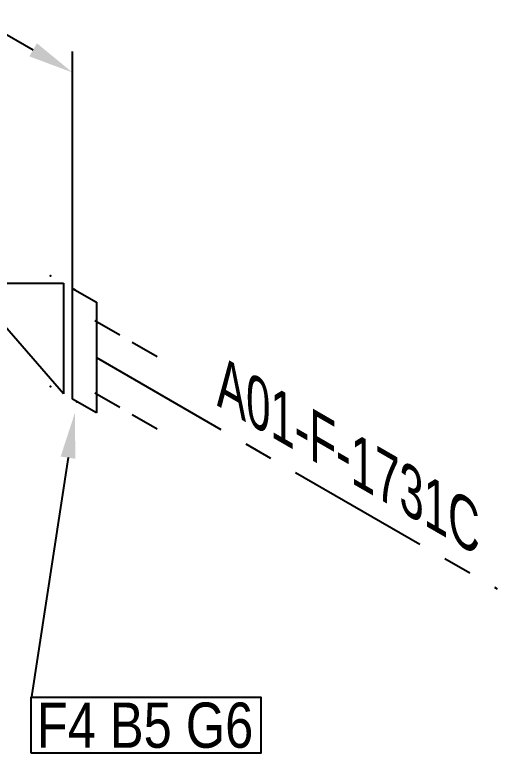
# Model space of a CAD drawing. Header units: millimetres. Extents: x 0 to 594, y 0 to 420.
# Drawn here: x 228.75 to 255.4, y 319.45 to 360.28 of the extents above; entities that cross this region are included whole.
import ezdxf
from ezdxf import colors
from ezdxf.entities.mleader import LeaderData, LeaderLine
from ezdxf.enums import TextEntityAlignment as Align
from ezdxf.math import Vec2, Vec3

# ---------------------------------------------------------------- set-up
doc = ezdxf.new("R2010")
doc.units = ezdxf.units.MM
doc.header["$LTSCALE"] = 0.25
doc.linetypes.add('CENTER', pattern=[50.8, 31.75, -6.35, 6.35, -6.35])
doc.linetypes.add('DASHED2', pattern=[9.525, 6.35, -3.175])
for name, color, linetype in [('기기', 6, 'Continuous'), ('밸브', 4, 'Continuous'), ('연속', 7, 'DASHED2'), ('열 추적 선', 7, 'CENTER'), ('주석', 7, 'Continuous'), ('치수', 1, 'Continuous')]:
    doc.layers.add(name, color=color, linetype=linetype)
doc.styles.add('AdskIsoAnnotation', font='arial.ttf', dxfattribs={"width": 0.8, "height": 1})
doc.styles.add('AdskIsoMetric', font='arial.ttf', dxfattribs={"width": 0.8, "height": 2.5})
doc.styles.add('AdskIsoMetric-30', font='arial.ttf', dxfattribs={"width": 0.8, "height": 2.5})
doc.styles.get("Standard").update_dxf_attribs({"font": 'arial.ttf'})
doc.dimstyles.new('AdskIsoMetric', dxfattribs={"dimtxt": 2.5, "dimasz": 2.5, "dimexe": 1, "dimexo": 2, "dimgap": 0.8, "dimtad": 1, "dimdec": 0, "dimrnd": 1, "dimzin": 0, "dimdsep": 46, "dimtxsty": 'AdskIsoMetric', "dimcen": 0, "dimclrt": 7, "dimadec": 0, "dimazin": 0, "dimtfac": 1, "dimtdec": 0, "dimtmove": 1, "dimatfit": 3, "dimfxl": 0, "dimfrac": 2, "dimtolj": 1, "dimtzin": 0, "dimarcsym": 0})

# ---------------------------------------------------------------- blocks, each defined once
blk = doc.blocks.new('플랜지-2-IsoRight')
at = {"color": 0, "linetype": 'ByBlock', "lineweight": -2}
blk.add_wipeout([(0.0442, -0.2296), (-0.0442, -0.1786), (-0.0442, 0.2296), (0.0442, 0.1786)], dxfattribs=at)
at = {"color": 0, "linetype": 'ByBlock', "lineweight": -2, "extrusion": (-0.707107, -0.408248, 0.57735)}
for p, q in [((-0.0442, -0.1786), (-0.0442, 0.2296)), ((-0.0442, 0.2296), (0.0442, 0.1786)), ((0.0442, 0.1786), (0.0442, -0.2296)), ((0.0442, -0.2296), (-0.0442, -0.1786))]:
    blk.add_line(p, q, dxfattribs=at)
at = {"color": 0, "linetype": 'ByBlock', "lineweight": -2}
blk.add_wipeout([(0.0442, -0.2296), (-0.0442, -0.1786), (-0.0442, 0.2296), (0.0442, 0.1786)], dxfattribs=at)
at = {"color": 0, "linetype": 'ByBlock', "lineweight": -2, "extrusion": (-0.707107, -0.408248, 0.57735)}
for p, q in [((-0.0442, -0.1786), (-0.0442, 0.2296)), ((-0.0442, 0.2296), (0.0442, 0.1786)), ((0.0442, 0.1786), (0.0442, -0.2296)), ((0.0442, -0.2296), (-0.0442, -0.1786))]:
    blk.add_line(p, q, dxfattribs=at)
blk = doc.blocks.new('개스킷-2-IsoRight')
at = {"color": 0, "linetype": 'ByBlock', "lineweight": -2, "extrusion": (-1, 0, 0)}
for p in [(-0.0529, 0.2347), (0.0442, 0.1786), (-0.0442, -0.1786), (0.0442, -0.2296)]:
    blk.add_point(p, dxfattribs=at)
blk = doc.blocks.new('볼 밸브-2-IsoRight')
at = {"color": 0, "linetype": 'ByBlock', "lineweight": -2, "extrusion": (-0.707107, -0.408248, 0.57735)}
for p, q in [((-0.3536, 0), (-0.3536, 0.4082)), ((-0.3536, 0.4082), (-0.1006, 0.1163)), ((-0.1006, -0.0002), (-0.3536, 0)), ((0.3536, 0), (0.1007, -0.0001)), ((0.3536, -0.4082), (0.3536, 0)), ((0.1125, -0.065), (0.1125, -0.065)), ((0.1006, -0.1163), (0.3536, -0.4082))]:
    blk.add_line(p, q, dxfattribs=at)
at = {"linetype": 'ByBlock'}
for start_param, end_param in [(-2.356194, 0.785398), (0.785398, 3.926991)]:
    blk.add_ellipse((0, 0), major_axis=(-0.0796, 0.1378), ratio=0.57735, start_param=start_param, end_param=end_param, dxfattribs=at)
blk = doc.blocks.new('*D63')
at = {"layer": 'Defpoints', "color": 0}
for p in [(231.933, 357.089), (214.207, 352.324), (231.933, 342.089)]:
    blk.add_point(p, dxfattribs=at)
at = {"layer": '치수', "color": 0, "lineweight": -2}
for p, q in [((214.207, 354.633), (214.207, 368.478)), ((216.372, 366.074), (229.768, 358.339)), ((231.933, 344.399), (231.933, 358.244))]:
    blk.add_line(p, q, dxfattribs=at)
at = {"layer": '치수', "color": 0}
for points in [[(216.581, 366.434), (216.164, 365.713), (214.207, 367.324)], [(229.977, 358.7), (229.56, 357.978), (231.933, 357.089)]]:
    blk.add_solid(points, dxfattribs=at)
at = {"layer": '치수', "color": 7, "insert": (223.834, 364.383), "char_height": 2.5, "attachment_point": 5, "rotation": 330, "style": 'AdskIsoMetric-30'}
blk.add_mtext('\\A1;833', dxfattribs=at)
blk = doc.blocks.new('AnnoRect')
at = {"color": 0, "linetype": 'ByBlock', "lineweight": -2}
blk.add_wipeout([(-0.8095, -0.6), (-0.8095, 0.6), (0.8095, 0.6), (0.8095, -0.6)], dxfattribs=at)
blk.add_lwpolyline([(-0.8095, -0.6), (-0.8095, 0.6), (0.8095, 0.6), (0.8095, -0.6)], close=True, dxfattribs=at)
at = {"color": 0, "linetype": 'ByBlock', "lineweight": -2, "style": 'AdskIsoAnnotation', "width": 0.8}
blk.add_attdef('XX', text='', height=1, dxfattribs=at).set_placement((0, 0), align=Align.MIDDLE_CENTER)

msp = doc.modelspace()

# ---------------------------------------------------------------- block references
at = {"layer": '밸브', "xscale": 15, "yscale": 15, "zscale": 15, "rotation": 180.0000000055176}
msp.add_blockref('볼 밸브-2-IsoRight', (226.1405, 345.4339), dxfattribs=at)
at = {"layer": '연속', "xscale": 15, "yscale": 15, "zscale": 15, "rotation": 180.0000000057356}
msp.add_blockref('플랜지-2-IsoRight', (232.5964, 341.7066), dxfattribs=at)

# ---------------------------------------------------------------- texts
at = {"layer": '기기', "style": 'AdskIsoMetric-30', "oblique": 330, "width": 0.8}
msp.add_text('A01-F-1731C', height=2.5, rotation=330, dxfattribs=at).set_placement((239.9157, 338.6789))

# ---------------------------------------------------------------- next in the draw order: linework, layer by layer
at = {"layer": '연속'}
for points in [[(233.1729, 343.3737), (236.8574, 341.2465)], [(233.1729, 339.3737), (236.8574, 337.2465)]]:
    msp.add_lwpolyline(points, dxfattribs=at)
at = {"layer": '열 추적 선', "color": 1}
msp.add_line((233.2593, 341.3238), (255.4033, 328.539), dxfattribs=at)

# ---------------------------------------------------------------- next in the draw order: block references
at = {"layer": '밸브', "xscale": 15, "yscale": 15, "zscale": 15, "rotation": 180.0000000048353}
msp.add_blockref('개스킷-2-IsoRight', (231.3863, 342.4052), dxfattribs=at)

# ---------------------------------------------------------------- next in the draw order: dimensions: what is measured, and where the dimension line sits
at = {"layer": '치수'}
dim = msp.add_linear_dim(base=(231.9335, 357.0893), p1=(214.2071, 352.3236), p2=(231.9335, 342.0893), angle=330, text='833', dimstyle='AdskIsoMetric', override={"dimtad": 0, "dimlfac": 37.476815, "dimtxsty": 'AdskIsoMetric-30', "dimse1": 0, "dimse2": 0, "dimsd1": 0, "dimsd2": 0, "dimtmove": 1}, dxfattribs=at)
dim.commit()
dim.dimension.update_dxf_attribs({"geometry": '*D63', "text_midpoint": (223.8343, 364.3832), "dimtype": 160})

# ---------------------------------------------------------------- next in the draw order: leaders
at = {"layer": '주석'}
ml = msp.add_multileader_mtext('Standard', dxfattribs=at)
ml.set_content('')
ml.set_leader_properties()
ml.build(insert=Vec2(0, 0))
ml.multileader.update_dxf_attribs({"dogleg_length": 0, "arrow_head_size": 2.5})
ctx = ml.context
ctx.base_point, ctx.arrow_head_size = Vec3(229.6501, 322.4489), 2.5
notes = []
notes.append((ctx, [(0, (1, 1, 0), (229.6501, 322.4489), (-1, 0), 0, [(0, [(232.0694, 338.262)], 0, [])])]))
ctx.mtext, ml.multileader.dxf.content_type = None, 0
for ctx, leaders in notes:
    for number, flags, end, landing, length, lines in leaders:
        leader = LeaderData()
        leader.index, (leader.has_last_leader_line, leader.has_dogleg_vector, leader.attachment_direction) = number, flags
        leader.last_leader_point, leader.dogleg_vector, leader.dogleg_length = Vec3(end), Vec3(landing), length
        for number, points, colour, breaks in lines:
            line = LeaderLine()
            line.index, line.vertices, line.color, line.breaks = number, Vec3.list(points), colors.encode_raw_color(colour), breaks
            leader.lines.append(line)
        ctx.leaders.append(leader)

# ---------------------------------------------------------------- next in the draw order: block references
ref = msp.add_blockref('AnnoRect', (236, 321), dxfattribs=dict(at, xscale=7.844095940959409, yscale=2.585266030013643, zscale=2.5))
ref.add_attrib('XX_001', 'F4 B5 G6', (229.9707, 319.75), dxfattribs={"layer": '0', "color": 0, "linetype": 'ByBlock', "lineweight": -2, "height": 2.5, "style": 'AdskIsoAnnotation', "width": 0.8})

doc.saveas('drawing.dxf')
